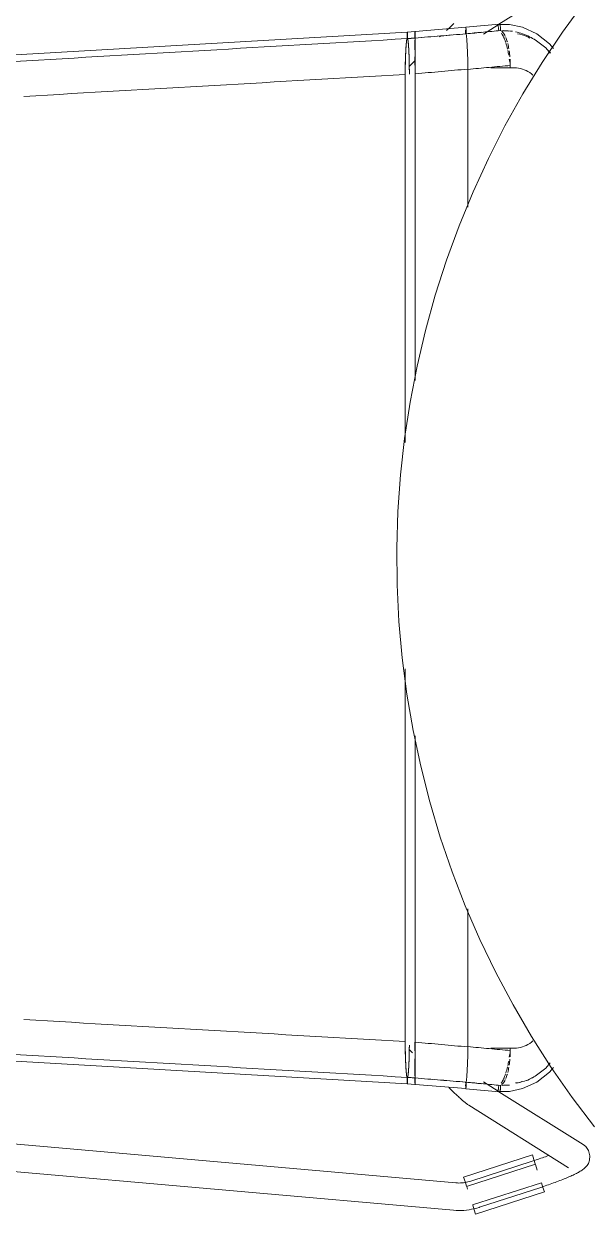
# Model space of a CAD drawing. Header units: millimetres. Extents: x 155927 to 317870, y -36033 to 97293.
# Drawn here: x 159186 to 159434, y 17153 to 17673 of the extents above; entities that cross this region are included whole.
import ezdxf

# ---------------------------------------------------------------- set-up
doc = ezdxf.new("R2010")
doc.units = ezdxf.units.MM
doc.header["$MEASUREMENT"] = 0
doc.layers.add('I-FURN', color=8, linetype='CONTINUOUS', lineweight=9)

msp = doc.modelspace()

# ---------------------------------------------------------------- linework, layer by layer
at = {"layer": 'I-FURN'}
for p, q in [((159393.23, 17672.54), (159430, 17695.57)), ((159430.39, 17682.01), (159420.95, 17669.09)), ((159372.65, 17672.01), (159372.2, 17671.59)), ((159373.1, 17672.43), (159372.65, 17672.01)), ((159373.53, 17672.83), (159373.1, 17672.43)), ((159378.78, 17671.19), (159393.27, 17672.61)), ((159386.42, 17668.27), (159392.86, 17672.31)), ((159397.84, 17672.4), (159392.38, 17672.49)), ((159403.49, 17671.19), (159397.84, 17672.4)), ((159021.31, 17649.8), (159353.22, 17669.09)), ((159353.12, 17668.16), (159353.11, 17667.71)), ((159353.11, 17667.71), (159353.11, 17667.22)), ((159353.11, 17667.22), (159353.11, 17666.72)), ((159353.11, 17666.72), (159353.12, 17666.25)), ((159353.14, 17668.54), (159353.12, 17668.16)), ((159353.16, 17668.83), (159353.14, 17668.54)), ((159353.19, 17669.02), (159353.16, 17668.83)), ((159353.22, 17669.09), (159353.19, 17669.02)), ((159356.58, 17669.36), (159353.22, 17669.09)), ((159353.25, 17669.02), (159353.22, 17669.09)), ((159353.27, 17668.83), (159353.25, 17669.02)), ((159353.3, 17668.53), (159353.27, 17668.83)), ((159353.31, 17668.15), (159353.3, 17668.53)), ((159353.32, 17667.7), (159353.31, 17668.15)), ((159353.33, 17667.21), (159353.32, 17667.7)), ((159353.32, 17666.24), (159353.33, 17666.71)), ((159353.33, 17666.71), (159353.33, 17667.21)), ((159356.57, 17669.29), (159356.58, 17669.36)), ((159356.58, 17669.36), (159356.57, 17669.29)), ((159356.57, 17669.1), (159356.57, 17669.29)), ((159356.57, 17669.29), (159356.57, 17669.11)), ((159356.57, 17669.11), (159356.57, 17668.81)), ((159356.57, 17668.81), (159356.57, 17669.1)), ((159356.57, 17668.42), (159356.57, 17668.81)), ((159356.57, 17668.81), (159356.57, 17668.43)), ((159356.57, 17668.43), (159356.57, 17667.98)), ((159356.57, 17667.97), (159356.57, 17668.42)), ((159356.57, 17667.98), (159356.57, 17667.48)), ((159356.57, 17667.48), (159356.57, 17667.97)), ((159356.57, 17666.98), (159356.57, 17667.48)), ((159356.57, 17667.48), (159356.57, 17666.99)), ((159356.57, 17666.99), (159356.57, 17666.52)), ((159356.57, 17666.51), (159356.57, 17666.98)), ((159356.58, 17669.36), (159378.78, 17671.19)), ((159356.58, 17669.36), (159356.58, 17669.29)), ((159356.58, 17669.3), (159356.58, 17669.36)), ((159356.58, 17669.11), (159356.58, 17669.3)), ((159356.58, 17669.29), (159356.58, 17669.1)), ((159356.58, 17668.82), (159356.58, 17669.11)), ((159356.58, 17669.1), (159356.58, 17668.81)), ((159356.58, 17668.43), (159356.58, 17668.82)), ((159356.58, 17668.81), (159356.58, 17668.43)), ((159356.58, 17668.43), (159356.58, 17667.98)), ((159356.58, 17667.98), (159356.58, 17668.43)), ((159356.58, 17667.98), (159356.58, 17667.49)), ((159356.58, 17667.49), (159356.58, 17667.98)), ((159356.58, 17667.49), (159356.58, 17666.99)), ((159356.58, 17666.99), (159356.58, 17667.49)), ((159356.58, 17666.99), (159356.58, 17666.52)), ((159356.58, 17666.52), (159356.58, 17666.99)), ((159367.82, 17667.46), (159367.31, 17666.97)), ((159370.79, 17670.27), (159370.31, 17669.82)), ((159371.27, 17670.72), (159370.79, 17670.27)), ((159371.74, 17671.16), (159371.27, 17670.72)), ((159372.2, 17671.59), (159371.74, 17671.16)), ((159378.68, 17669.81), (159378.67, 17669.32)), ((159378.67, 17669.32), (159378.68, 17669.81)), ((159378.67, 17669.32), (159378.68, 17668.82)), ((159378.68, 17668.82), (159378.67, 17669.32)), ((159378.69, 17670.26), (159378.68, 17669.81)), ((159378.68, 17669.81), (159378.69, 17670.26)), ((159378.68, 17668.82), (159378.68, 17668.35)), ((159378.69, 17668.35), (159378.68, 17668.82)), ((159378.73, 17670.94), (159378.71, 17670.65)), ((159378.71, 17670.64), (159378.73, 17670.93)), ((159378.75, 17671.13), (159378.73, 17670.94)), ((159378.73, 17670.93), (159378.75, 17671.12)), ((159378.78, 17671.19), (159378.75, 17671.13)), ((159378.75, 17671.12), (159378.78, 17671.19)), ((159378.78, 17671.19), (159378.8, 17671.12)), ((159378.8, 17671.12), (159378.78, 17671.19)), ((159378.83, 17670.93), (159378.8, 17671.12)), ((159378.85, 17670.64), (159378.83, 17670.93)), ((159378.83, 17670.93), (159378.85, 17670.63)), ((159378.87, 17670.25), (159378.85, 17670.64)), ((159378.85, 17670.63), (159378.87, 17670.25)), ((159378.88, 17669.8), (159378.87, 17670.25)), ((159378.87, 17670.25), (159378.88, 17669.79)), ((159378.87, 17668.34), (159378.88, 17668.81)), ((159378.88, 17668.81), (159378.87, 17668.34)), ((159378.87, 17668.34), (159379.06, 17667.45)), ((159379.06, 17667.45), (159378.87, 17668.34)), ((159378.88, 17669.31), (159378.88, 17669.8)), ((159378.88, 17669.79), (159378.88, 17669.3)), ((159378.88, 17668.81), (159378.88, 17669.31)), ((159378.88, 17669.3), (159378.88, 17668.81)), ((159379.06, 17667.45), (159379.24, 17665.73)), ((159379.24, 17665.71), (159379.06, 17667.45)), ((159409.8, 17668.29), (159403.49, 17671.19)), ((159409.09, 17665.71), (159405.4, 17667.62)), ((159415.33, 17663.95), (159409.8, 17668.29)), ((159420.95, 17669.09), (159412.04, 17655.8)), ((159352.71, 17663.61), (159352.55, 17661.11)), ((159352.91, 17665.36), (159352.71, 17663.61)), ((159353.12, 17666.25), (159352.91, 17665.36)), ((159353.53, 17665.34), (159353.32, 17666.24)), ((159353.72, 17663.59), (159353.53, 17665.34)), ((159353.88, 17661.09), (159353.72, 17663.59)), ((159356.53, 17661.37), (159356.54, 17663.87)), ((159356.54, 17663.87), (159356.53, 17661.37)), ((159356.54, 17663.87), (159356.55, 17665.62)), ((159356.55, 17665.62), (159356.54, 17663.87)), ((159356.58, 17666.52), (159356.6, 17665.63)), ((159356.6, 17665.64), (159356.58, 17666.52)), ((159356.61, 17663.89), (159356.6, 17665.64)), ((159356.6, 17665.63), (159356.61, 17663.89)), ((159356.62, 17661.39), (159356.61, 17663.89)), ((159356.61, 17663.88), (159356.62, 17661.39)), ((159379.24, 17665.71), (159379.39, 17663.27)), ((159379.39, 17663.23), (159379.24, 17665.71)), ((159379.39, 17663.24), (159379.51, 17660.2)), ((159379.51, 17660.13), (159379.39, 17663.23)), ((159413.66, 17662.21), (159409.09, 17665.71)), ((159415.61, 17659.88), (159413.66, 17662.21)), ((159416.96, 17661.91), (159415.33, 17663.95)), ((159352.43, 17657.98), (159352.35, 17654.42)), ((159352.55, 17661.11), (159352.43, 17657.98)), ((159354.01, 17657.98), (159353.88, 17661.09)), ((159356.64, 17656.69), (159353.96, 17654.12)), ((159354.08, 17654.43), (159354.01, 17657.98)), ((159356.52, 17658.25), (159356.52, 17654.69)), ((159356.52, 17654.69), (159356.52, 17658.24)), ((159356.63, 17658.25), (159356.62, 17661.39)), ((159356.62, 17661.38), (159356.63, 17658.25)), ((159356.63, 17658.25), (159356.64, 17654.69)), ((159356.64, 17654.69), (159356.63, 17658.25)), ((159379.51, 17660.14), (159379.58, 17656.7)), ((159379.58, 17656.7), (159379.51, 17660.13)), ((159379.61, 17652.84), (159379.58, 17656.6)), ((159379.58, 17656.6), (159379.61, 17652.96)), ((159352.35, 17654.42), (159352.32, 17650.63)), ((159354.11, 17650.74), (159354.08, 17654.43)), ((159356.64, 17650.9), (159356.64, 17654.69)), ((159356.64, 17654.68), (159356.64, 17650.9)), ((159379.61, 17592.72), (159379.61, 17652.84)), ((159379.61, 17652.84), (159379.61, 17592.72)), ((159399.4, 17653.55), (159389.65, 17653.55)), ((159398.16, 17654.54), (159398.16, 17653.49)), ((159412.04, 17655.8), (159403.67, 17642.17)), ((159352.32, 17650.63), (159352.32, 17490.06)), ((159352.32, 17490.06), (159352.32, 17650.63)), ((159356.64, 17650.9), (159356.64, 17517.16)), ((159356.64, 17517.16), (159356.64, 17650.9)), ((159403.67, 17642.17), (159395.84, 17628.21)), ((159395.84, 17628.21), (159388.59, 17613.95)), ((159388.59, 17613.95), (159381.91, 17599.42)), ((159381.91, 17599.42), (159375.81, 17584.62)), ((159375.81, 17584.62), (159370.31, 17569.6)), ((159370.31, 17569.6), (159365.42, 17554.37)), ((159365.42, 17554.37), (159361.14, 17538.95)), ((159361.14, 17538.95), (159357.48, 17523.38)), ((159357.48, 17523.38), (159354.45, 17507.67)), ((159354.45, 17507.67), (159352.04, 17491.85)), ((159352.04, 17491.85), (159350.28, 17475.95)), ((159350.28, 17475.95), (159349.14, 17459.99)), ((159349.14, 17459.99), (159348.65, 17444)), ((159348.65, 17444), (159348.8, 17428)), ((159348.8, 17428), (159349.59, 17412.02)), ((159349.59, 17412.02), (159351.01, 17396.09)), ((159351.01, 17396.09), (159353.07, 17380.22)), ((159352.32, 17391.33), (159352.32, 17228.73)), ((159352.32, 17228.73), (159352.32, 17391.33)), ((159353.07, 17380.22), (159355.77, 17364.45)), ((159355.77, 17364.45), (159359.09, 17348.8)), ((159356.64, 17362.1), (159356.64, 17228.47)), ((159356.64, 17228.47), (159356.64, 17362.1)), ((159359.09, 17348.8), (159363.03, 17333.3)), ((159363.03, 17333.3), (159367.6, 17317.96)), ((159367.6, 17317.96), (159372.77, 17302.82)), ((159372.77, 17302.82), (159378.54, 17287.9)), ((159378.54, 17287.9), (159384.91, 17273.22)), ((159379.61, 17226.52), (159379.61, 17286.64)), ((159379.61, 17286.64), (159379.61, 17226.52)), ((159384.91, 17273.22), (159391.86, 17258.81)), ((159391.86, 17258.81), (159399.37, 17244.69)), ((159399.37, 17244.69), (159407.45, 17230.88)), ((159407.45, 17230.88), (159416.07, 17217.4)), ((159021.31, 17229.56), (159353.22, 17210.28)), ((159352.32, 17228.73), (159352.35, 17224.95)), ((159354.08, 17224.94), (159354.11, 17227.19)), ((159356.52, 17224.67), (159356.51, 17228.45)), ((159356.51, 17228.45), (159356.52, 17224.67)), ((159356.64, 17228.47), (159356.64, 17224.68)), ((159356.64, 17224.68), (159356.64, 17228.47)), ((159379.58, 17222.76), (159379.61, 17226.52)), ((159379.61, 17226.4), (159379.58, 17222.76)), ((159389.65, 17225.82), (159399.4, 17225.82)), ((159398.16, 17225.87), (159398.16, 17224.82)), ((159352.35, 17224.95), (159352.43, 17221.38)), ((159352.43, 17221.38), (159352.55, 17218.25)), ((159353.88, 17218.27), (159354.01, 17221.39)), ((159353.96, 17225.24), (159355.49, 17223.77)), ((159354.01, 17221.39), (159354.08, 17224.94)), ((159356.53, 17218), (159356.52, 17221.12)), ((159356.52, 17221.12), (159356.53, 17217.99)), ((159356.63, 17221.11), (159356.62, 17217.98)), ((159356.62, 17217.98), (159356.63, 17221.11)), ((159356.64, 17224.68), (159356.63, 17221.11)), ((159356.63, 17221.11), (159356.64, 17224.68)), ((159379.58, 17222.67), (159379.51, 17219.16)), ((159379.51, 17219.23), (159379.58, 17222.66)), ((159352.55, 17218.25), (159352.71, 17215.75)), ((159352.71, 17215.75), (159352.91, 17214)), ((159353.53, 17214.02), (159353.72, 17215.77)), ((159353.72, 17215.77), (159353.88, 17218.27)), ((159356.54, 17215.5), (159356.53, 17218)), ((159356.53, 17217.99), (159356.54, 17215.49)), ((159356.55, 17213.75), (159356.54, 17215.5)), ((159356.54, 17215.49), (159356.55, 17213.74)), ((159356.61, 17215.47), (159356.6, 17213.73)), ((159356.6, 17213.73), (159356.61, 17215.47)), ((159356.62, 17217.98), (159356.61, 17215.48)), ((159356.61, 17215.47), (159356.62, 17217.98)), ((159379.24, 17213.65), (159379.39, 17216.13)), ((159379.39, 17216.09), (159379.24, 17213.65)), ((159379.39, 17216.13), (159379.51, 17219.23)), ((159379.51, 17219.16), (159379.39, 17216.13)), ((159413.66, 17217.15), (159409.09, 17213.65)), ((159415.33, 17215.41), (159409.8, 17211.08)), ((159415.63, 17219.49), (159413.66, 17217.15)), ((159416.97, 17217.47), (159415.33, 17215.41)), ((159416.07, 17217.4), (159425.23, 17204.28)), ((159352.91, 17214), (159353.12, 17213.11)), ((159353.12, 17213.11), (159353.11, 17212.64)), ((159353.11, 17212.64), (159353.11, 17212.14)), ((159353.11, 17212.14), (159353.11, 17211.65)), ((159353.11, 17211.65), (159353.12, 17211.2)), ((159353.12, 17211.2), (159353.14, 17210.82)), ((159353.14, 17210.82), (159353.16, 17210.53)), ((159353.16, 17210.53), (159353.19, 17210.34)), ((159353.19, 17210.34), (159353.22, 17210.28)), ((159353.22, 17210.28), (159353.25, 17210.34)), ((159356.58, 17210), (159353.22, 17210.27)), ((159353.25, 17210.34), (159353.27, 17210.53)), ((159353.27, 17210.53), (159353.3, 17210.83)), ((159353.3, 17210.83), (159353.31, 17211.21)), ((159353.31, 17211.21), (159353.32, 17211.66)), ((159353.32, 17213.12), (159353.53, 17214.02)), ((159353.33, 17212.65), (159353.32, 17213.12)), ((159353.32, 17211.66), (159353.33, 17212.15)), ((159353.33, 17212.15), (159353.33, 17212.65)), ((159356.57, 17212.38), (159356.57, 17212.85)), ((159356.57, 17212.85), (159356.57, 17212.38)), ((159356.57, 17211.88), (159356.57, 17212.38)), ((159356.57, 17212.38), (159356.57, 17211.88)), ((159356.57, 17211.39), (159356.57, 17211.88)), ((159356.57, 17211.88), (159356.57, 17211.39)), ((159356.57, 17210.94), (159356.57, 17211.39)), ((159356.57, 17211.39), (159356.57, 17210.94)), ((159356.57, 17210.56), (159356.57, 17210.94)), ((159356.57, 17210.94), (159356.57, 17210.55)), ((159356.58, 17210), (159356.57, 17210.07)), ((159356.57, 17210.07), (159356.58, 17210)), ((159356.6, 17213.73), (159356.58, 17212.84)), ((159356.58, 17212.84), (159356.6, 17213.73)), ((159356.58, 17212.84), (159356.58, 17212.37)), ((159356.58, 17212.37), (159356.58, 17212.84)), ((159356.58, 17212.37), (159356.58, 17211.87)), ((159356.58, 17211.87), (159356.58, 17212.37)), ((159356.58, 17211.87), (159356.58, 17211.38)), ((159356.58, 17211.38), (159356.58, 17211.87)), ((159356.58, 17211.38), (159356.58, 17210.93)), ((159356.58, 17210.93), (159356.58, 17211.38)), ((159356.58, 17210.93), (159356.58, 17210.55)), ((159356.58, 17210.55), (159356.58, 17210.93)), ((159356.58, 17210.55), (159356.58, 17210.26)), ((159356.58, 17210.25), (159356.58, 17210.55)), ((159356.58, 17210.07), (159356.58, 17210)), ((159356.58, 17210), (159356.58, 17210.07)), ((159356.58, 17210), (159378.78, 17208.18)), ((159378.67, 17210.04), (159378.68, 17209.55)), ((159378.68, 17209.55), (159378.67, 17210.04)), ((159378.68, 17211.01), (159378.68, 17210.54)), ((159378.68, 17210.54), (159378.69, 17211.01)), ((159379.06, 17211.91), (159378.87, 17211.03)), ((159378.87, 17211.02), (159379.06, 17211.91)), ((159378.87, 17211.03), (159378.88, 17210.56)), ((159378.88, 17210.55), (159378.87, 17211.02)), ((159378.88, 17210.56), (159378.88, 17210.06)), ((159378.88, 17210.05), (159378.88, 17210.55)), ((159378.88, 17210.06), (159378.88, 17209.57)), ((159378.88, 17209.56), (159378.88, 17210.05)), ((159379.06, 17211.91), (159379.24, 17213.65)), ((159379.24, 17213.63), (159379.06, 17211.91)), ((159392.86, 17207.05), (159386.42, 17211.09)), ((159409.8, 17211.08), (159403.49, 17208.18)), ((159409.09, 17213.65), (159405.4, 17211.74)), ((159371.74, 17208.2), (159371.27, 17208.64)), ((159372.2, 17207.77), (159371.74, 17208.2)), ((159372.65, 17207.35), (159372.2, 17207.77)), ((159373.1, 17206.93), (159372.65, 17207.35)), ((159373.53, 17206.53), (159373.1, 17206.93)), ((159373.96, 17206.14), (159373.53, 17206.53)), ((159374.37, 17205.76), (159373.96, 17206.14)), ((159374.77, 17205.39), (159374.37, 17205.76)), ((159375.16, 17205.04), (159374.77, 17205.39)), ((159375.54, 17204.69), (159375.16, 17205.04)), ((159375.91, 17204.36), (159375.54, 17204.69)), ((159378.68, 17209.55), (159378.69, 17209.1)), ((159378.69, 17209.1), (159378.68, 17209.55)), ((159378.69, 17209.1), (159378.71, 17208.72)), ((159378.71, 17208.72), (159378.69, 17209.1)), ((159378.71, 17208.72), (159378.73, 17208.42)), ((159378.73, 17208.43), (159378.71, 17208.72)), ((159378.75, 17208.24), (159378.73, 17208.43)), ((159378.73, 17208.42), (159378.75, 17208.24)), ((159378.75, 17208.24), (159378.78, 17208.17)), ((159378.78, 17208.18), (159378.75, 17208.24)), ((159378.8, 17208.25), (159378.78, 17208.18)), ((159378.78, 17208.17), (159378.8, 17208.24)), ((159378.78, 17208.17), (159393.27, 17206.75)), ((159378.8, 17208.24), (159378.83, 17208.43)), ((159378.83, 17208.43), (159378.85, 17208.73)), ((159378.85, 17208.73), (159378.83, 17208.44)), ((159378.87, 17209.12), (159378.85, 17208.73)), ((159378.85, 17208.73), (159378.87, 17209.11)), ((159378.88, 17209.57), (159378.87, 17209.12)), ((159378.87, 17209.11), (159378.88, 17209.56)), ((159397.84, 17206.96), (159392.38, 17206.87)), ((159430, 17183.79), (159393.23, 17206.82)), ((159403.49, 17208.18), (159397.84, 17206.96)), ((159374.39, 17167.09), (158949.89, 17204.38)), ((159376.26, 17204.05), (159375.91, 17204.36)), ((159376.59, 17203.75), (159376.26, 17204.05)), ((159376.92, 17203.46), (159376.59, 17203.75)), ((159377.23, 17203.19), (159376.92, 17203.46)), ((159377.52, 17202.93), (159377.23, 17203.19)), ((159377.8, 17202.68), (159377.52, 17202.93)), ((159378.07, 17202.46), (159377.8, 17202.68)), ((159378.32, 17202.24), (159378.07, 17202.46)), ((159378.56, 17202.04), (159378.32, 17202.24)), ((159378.79, 17201.85), (159378.56, 17202.04)), ((159379.01, 17201.67), (159378.79, 17201.85)), ((159379.23, 17201.5), (159379.01, 17201.67)), ((159379.46, 17201.32), (159379.23, 17201.5)), ((159379.72, 17201.14), (159379.46, 17201.32)), ((159380.04, 17200.92), (159379.72, 17201.14)), ((159380.04, 17200.92), (159423.63, 17173.62)), ((159425.23, 17204.28), (159434.9, 17191.54)), ((158930.02, 17194.08), (159373.34, 17155.13)), ((159431.12, 17182.89), (159430, 17183.79)), ((159407.82, 17179.26), (159377.81, 17169.57)), ((159407.82, 17179.26), (159408.45, 17177.31)), ((159414.12, 17178.75), (159413.49, 17178.51)), ((159414.74, 17178.98), (159414.12, 17178.75)), ((159431.12, 17182.89), (159432.35, 17181.16)), ((159432.35, 17181.16), (159432.93, 17178.94)), ((159432.93, 17178.94), (159432.76, 17176.96)), ((159379.11, 17165.53), (159409.12, 17175.22)), ((159407.77, 17176.54), (159380.96, 17167.83)), ((159408.1, 17176.65), (159407.77, 17176.54)), ((159408.79, 17176.88), (159408.1, 17176.65)), ((159408.45, 17177.31), (159409.08, 17175.34)), ((159409.48, 17177.11), (159408.79, 17176.88)), ((159409.95, 17172.64), (159409.15, 17175.12)), ((159410.16, 17177.34), (159409.48, 17177.11)), ((159410.84, 17177.57), (159410.16, 17177.34)), ((159411.52, 17177.81), (159410.84, 17177.57)), ((159412.18, 17178.04), (159411.52, 17177.81)), ((159412.84, 17178.28), (159412.18, 17178.04)), ((159413.49, 17178.51), (159412.84, 17178.28)), ((159430.69, 17173.57), (159430.26, 17173.21)), ((159431.15, 17174.04), (159430.69, 17173.57)), ((159431.67, 17174.67), (159431.15, 17174.04)), ((159432.24, 17175.58), (159431.67, 17174.67)), ((159432.76, 17176.96), (159432.24, 17175.58)), ((159378.44, 17167.62), (159377.81, 17169.57)), ((159420.4, 17168.3), (159419.75, 17168.05)), ((159421.04, 17168.55), (159420.4, 17168.3)), ((159421.66, 17168.8), (159421.04, 17168.55)), ((159422.27, 17169.05), (159421.66, 17168.8)), ((159422.87, 17169.3), (159422.27, 17169.05)), ((159423.45, 17169.54), (159422.87, 17169.3)), ((159424.01, 17169.79), (159423.45, 17169.54)), ((159424.56, 17170.03), (159424.01, 17169.79)), ((159425.08, 17170.26), (159424.56, 17170.03)), ((159425.59, 17170.5), (159425.08, 17170.26)), ((159426.08, 17170.73), (159425.59, 17170.5)), ((159426.56, 17170.96), (159426.08, 17170.73)), ((159427.01, 17171.19), (159426.56, 17170.96)), ((159427.45, 17171.42), (159427.01, 17171.19)), ((159427.88, 17171.65), (159427.45, 17171.42)), ((159428.29, 17171.88), (159427.88, 17171.65)), ((159428.69, 17172.12), (159428.29, 17171.88)), ((159429.08, 17172.36), (159428.69, 17172.12)), ((159429.47, 17172.62), (159429.08, 17172.36)), ((159429.86, 17172.89), (159429.47, 17172.62)), ((159430.26, 17173.21), (159429.86, 17172.89)), ((159374.42, 17167.08), (159374.39, 17167.08)), ((159375.08, 17167.04), (159374.42, 17167.08)), ((159375.74, 17167.02), (159375.08, 17167.04)), ((159376.41, 17167.03), (159375.74, 17167.02)), ((159377.07, 17167.07), (159376.41, 17167.03)), ((159377.73, 17167.13), (159377.07, 17167.07)), ((159378.38, 17167.22), (159377.73, 17167.13)), ((159379.03, 17167.33), (159378.38, 17167.22)), ((159379.08, 17165.65), (159378.44, 17167.62)), ((159379.68, 17167.47), (159379.03, 17167.33)), ((159379.52, 17164.27), (159379.15, 17165.43)), ((159380.32, 17167.64), (159379.68, 17167.47)), ((159380.96, 17167.83), (159380.32, 17167.64)), ((159411.73, 17167.15), (159381.72, 17157.46)), ((159413.03, 17163.11), (159383.03, 17153.42)), ((159384.66, 17156.42), (159411.48, 17165.13)), ((159411.93, 17165.28), (159411.48, 17165.13)), ((159411.76, 17167.03), (159412.4, 17165.06)), ((159412.67, 17165.52), (159411.93, 17165.28)), ((159412.4, 17165.06), (159413.03, 17163.11)), ((159413.41, 17165.77), (159412.67, 17165.52)), ((159414.14, 17166.02), (159413.41, 17165.77)), ((159414.87, 17166.27), (159414.14, 17166.02)), ((159415.59, 17166.52), (159414.87, 17166.27)), ((159416.31, 17166.77), (159415.59, 17166.52)), ((159417.01, 17167.03), (159416.31, 17166.77)), ((159417.71, 17167.28), (159417.01, 17167.03)), ((159418.4, 17167.54), (159417.71, 17167.28)), ((159419.08, 17167.79), (159418.4, 17167.54)), ((159419.75, 17168.05), (159419.08, 17167.79)), ((159373.34, 17155.13), (159374.48, 17155.05)), ((159374.48, 17155.05), (159375.62, 17155.02)), ((159375.62, 17155.02), (159376.76, 17155.04)), ((159376.76, 17155.04), (159377.91, 17155.09)), ((159377.91, 17155.09), (159379.04, 17155.2)), ((159379.04, 17155.2), (159380.17, 17155.35)), ((159380.17, 17155.35), (159381.3, 17155.55)), ((159381.3, 17155.55), (159382.42, 17155.79)), ((159382.4, 17155.37), (159381.76, 17157.34)), ((159383.03, 17153.42), (159382.4, 17155.37)), ((159382.42, 17155.79), (159383.52, 17156.07)), ((159383.52, 17156.07), (159384.62, 17156.4)), ((159384.62, 17156.4), (159384.66, 17156.42))]:
    msp.add_line(p, q, dxfattribs=at)
for points, knots in [([(159393.09, 17669.67), (159393.1, 17669.89), (159393.1, 17670.38), (159393.01, 17671.13), (159392.86, 17671.8), (159392.68, 17672.23), (159392.57, 17672.39), (159392.52, 17672.43)], [-1, -1, -1, -1, -0.90625, -0.8125, -0.71875, -0.625, -0.5625, -0.5625, -0.5625, -0.5625]), ([(159393.42, 17672.56), (159393.44, 17672.55), (159393.49, 17672.5), (159393.56, 17672.39), (159393.66, 17672.2), (159393.77, 17671.88), (159393.84, 17671.48), (159393.87, 17671.13), (159393.89, 17670.75), (159393.89, 17670.31), (159393.85, 17669.95), (159393.83, 17669.77)], [0.5555556, 0.5555556, 0.5555556, 0.5555556, 0.5833333, 0.6180556, 0.6527778, 0.7222222, 0.7916667, 0.8263889, 0.8611111, 0.9305556, 1, 1, 1, 1]), ([(159353.12, 17666.25), (159353.11, 17666.48), (159353.1, 17666.97), (159353.11, 17667.6), (159353.12, 17668.06), (159353.13, 17668.47), (159353.17, 17668.93), (159353.2, 17669.09), (159353.22, 17669.09)], [-1, -1, -1, -1, -0.90625, -0.8125, -0.765625, -0.71875, -0.625, -0.501507, -0.501507, -0.501507, -0.501507]), ([(159353.22, 17669.09), (159353.24, 17669.09), (159353.27, 17668.95), (159353.3, 17668.55), (159353.31, 17668.17), (159353.33, 17667.71), (159353.33, 17667.21), (159353.33, 17666.71), (159353.32, 17666.39), (159353.32, 17666.24)], [-0.5, -0.5, -0.5, -0.5, -0.375, -0.3125, -0.25, -0.1875, -0.125, -0.0625, 0, 0, 0, 0]), ([(159372.57, 17667.84), (159370.93, 17667.71), (159365.6, 17667.26), (159360.26, 17666.82), (159356.57, 17666.52)], [0.2766114, 0.2766114, 0.2766114, 0.2766114, 0.5, 1, 1, 1, 1]), ([(159393.83, 17669.77), (159394.22, 17669.63), (159394.96, 17669.07), (159395.66, 17667.94), (159395.98, 17667.25)], [0, 0, 0, 0, 0.1666667, 0.3309695, 0.3309695, 0.3309695, 0.3309695]), ([(159400.4, 17669.19), (159402.52, 17668.76), (159405.6, 17667.75), (159408.36, 17666.11), (159409.23, 17665.52)], [0.1763318, 0.1763318, 0.1763318, 0.1763318, 0.3333333, 0.408557, 0.408557, 0.408557, 0.408557]), ([(159406.74, 17666.48), (159406.29, 17666.73), (159404.57, 17667.65), (159402.75, 17668.11), (159401.38, 17668.34)], [0.6292882, 0.6292882, 0.6292882, 0.6292882, 0.6666667, 0.7702374, 0.7702374, 0.7702374, 0.7702374]), ([(159352.32, 17650.63), (159352.32, 17651.91), (159352.34, 17654.46), (159352.42, 17658.06), (159352.54, 17661.23), (159352.76, 17664.59), (159352.97, 17665.97), (159353.12, 17666.25)], [-1, -1, -1, -1, -0.833333, -0.666667, -0.5, -0.333333, 0, 0, 0, 0]), ([(159353.32, 17666.24), (159353.46, 17665.95), (159353.67, 17664.56), (159353.89, 17661.21), (159354.01, 17658.05), (159354.09, 17654.49), (159354.11, 17651.99), (159354.11, 17650.74)], [-1, -1, -1, -1, -0.6666667, -0.5, -0.3333333, -0.1666667, -0.003964, -0.003964, -0.003964, -0.003964]), ([(159356.64, 17650.9), (159360.47, 17651.24), (159368.13, 17651.93), (159375.79, 17652.62), (159379.61, 17652.96)], [0.0000001, 0.0000001, 0.0000001, 0.0000001, 0.5, 0.9999627, 0.9999627, 0.9999627, 0.9999627]), ([(159398.16, 17653.49), (159400.55, 17653.71), (159404.15, 17653.08), (159407.15, 17651.15), (159408.05, 17650.38)], [0, 0, 0, 0, 0.3333333, 0.5, 0.5, 0.5, 0.5]), ([(159353.12, 17213.11), (159352.97, 17213.39), (159352.76, 17214.77), (159352.54, 17218.13), (159352.42, 17221.3), (159352.34, 17224.9), (159352.32, 17227.45), (159352.32, 17228.73)], [-1, -1, -1, -1, -0.666667, -0.5, -0.333333, -0.166667, 0, 0, 0, 0]), ([(159354.11, 17227.19), (159354.1, 17225.17), (159354.04, 17221.94), (159353.89, 17218.15), (159353.67, 17214.8), (159353.46, 17213.41), (159353.32, 17213.12)], [-0.9335619, -0.9335619, -0.9335619, -0.9335619, -0.6666667, -0.5, -0.3333333, 0, 0, 0, 0]), ([(159379.61, 17226.4), (159375.79, 17226.75), (159368.13, 17227.43), (159360.47, 17228.12), (159356.64, 17228.47)], [0.0000373, 0.0000373, 0.0000373, 0.0000373, 0.5, 0.9999999, 0.9999999, 0.9999999, 0.9999999]), ([(159408.05, 17228.98), (159407.15, 17228.22), (159404.15, 17226.29), (159400.55, 17225.66), (159398.16, 17225.87)], [0.5, 0.5, 0.5, 0.5, 0.6666667, 1, 1, 1, 1]), ([(159353.22, 17210.27), (159353.2, 17210.27), (159353.17, 17210.41), (159353.14, 17210.8), (159353.12, 17211.19), (159353.11, 17211.64), (159353.11, 17212.14), (159353.11, 17212.64), (159353.11, 17212.96), (159353.12, 17213.11)], [-0.498493, -0.498493, -0.498493, -0.498493, -0.375, -0.3125, -0.25, -0.1875, -0.125, -0.0625, 0, 0, 0, 0]), ([(159409.07, 17213.66), (159408.25, 17213.14), (159405.52, 17211.56), (159402.54, 17210.96), (159400.44, 17210.68)], [-0.4024189, -0.4024189, -0.4024189, -0.4024189, -0.3333333, -0.1789981, -0.1789981, -0.1789981, -0.1789981]), ([(159393.83, 17209.59), (159393.85, 17209.45), (159393.88, 17209.16), (159393.89, 17208.74), (159393.88, 17208.36), (159393.86, 17208.07), (159393.83, 17207.8), (159393.78, 17207.55), (159393.71, 17207.33), (159393.65, 17207.13), (159393.55, 17206.94), (159393.46, 17206.83), (159393.42, 17206.8)], [0, 0, 0, 0, 0.0555556, 0.1111111, 0.1666667, 0.1944444, 0.2222222, 0.2777778, 0.3055556, 0.3333333, 0.3888889, 0.4444444, 0.4444444, 0.4444444, 0.4444444])]:
    msp.add_open_spline(points, degree=3, knots=knots, dxfattribs=at)
for points in [[(159378.87, 17668.34), (159375.16, 17668.03), (159367.74, 17667.43), (159360.3, 17666.83), (159356.58, 17666.52)], [(159378.87, 17668.34), (159381.4, 17668.58), (159386.43, 17669.06), (159391.38, 17669.54), (159393.83, 17669.77)], [(159378.87, 17668.37), (159381.18, 17668.6), (159383.5, 17668.83), (159385.77, 17669.06)], [(159395.14, 17667.19), (159394.83, 17667.83), (159394.51, 17668.22), (159394.18, 17668.55)], [(159397.34, 17669.54), (159396.45, 17669.65), (159395.55, 17669.67), (159394.65, 17669.67)], [(159396.1, 17664.76), (159395.83, 17665.58), (159395.55, 17666.39), (159395.25, 17666.94)], [(159395.36, 17669.74), (159396.62, 17669.73), (159397.88, 17669.63), (159399.12, 17669.45)], [(159396.19, 17666.78), (159396.44, 17666.19), (159396.67, 17665.53), (159396.88, 17664.79)], [(159353.12, 17666.25), (159297.71, 17663.03), (159186.95, 17656.59), (159076.36, 17650.15), (159021.12, 17646.93)], [(159353.12, 17666.25), (159353.7, 17666.3), (159354.85, 17666.39), (159356.01, 17666.48), (159356.58, 17666.52)], [(159353.32, 17666.24), (159353.86, 17666.29), (159354.94, 17666.38), (159356.03, 17666.47), (159356.57, 17666.51)], [(159396.95, 17661.72), (159396.73, 17662.65), (159396.5, 17663.59), (159396.25, 17664.44)], [(159397.06, 17664.12), (159397.25, 17663.38), (159397.41, 17662.58), (159397.56, 17661.74)], [(159397.48, 17659.06), (159397.36, 17659.75), (159397.23, 17660.4), (159397.09, 17661.06)], [(159397.69, 17660.89), (159397.82, 17660.04), (159397.93, 17659.17), (159397.99, 17658.25)], [(159397.92, 17655.95), (159397.87, 17656.43), (159397.81, 17656.9), (159397.74, 17657.36)], [(159398.06, 17657.32), (159398.12, 17656.41), (159398.15, 17655.49), (159398.16, 17654.54)], [(159414.49, 17661.28), (159414.9, 17660.85), (159415.29, 17660.4), (159415.66, 17659.94)], [(159379.61, 17652.84), (159382.74, 17653.15), (159388.99, 17653.74), (159395.13, 17654.28), (159398.16, 17654.54)], [(159398.16, 17653.49), (159398.14, 17653.69), (159398.13, 17653.88), (159398.11, 17654.08)], [(159398.16, 17653.49), (159398.67, 17653.54), (159399.17, 17653.56), (159399.68, 17653.55)], [(159185.83, 17641.05), (159241.29, 17644.24), (159296.8, 17647.44), (159352.32, 17650.63)], [(159352.32, 17228.73), (159296.8, 17231.93), (159241.27, 17235.12), (159185.83, 17238.32)], [(159353.12, 17213.11), (159297.71, 17216.33), (159186.95, 17222.77), (159076.36, 17229.21), (159021.12, 17232.43)], [(159379.61, 17226.52), (159382.74, 17226.22), (159388.99, 17225.63), (159395.13, 17225.08), (159398.16, 17224.82)], [(159399.68, 17225.82), (159399.17, 17225.81), (159398.67, 17225.83), (159398.16, 17225.87)], [(159397.09, 17218.3), (159397.23, 17218.92), (159397.36, 17219.55), (159397.48, 17220.2)], [(159397.99, 17221.1), (159397.92, 17220.2), (159397.82, 17219.32), (159397.69, 17218.47)], [(159397.74, 17221.99), (159397.81, 17222.46), (159397.86, 17222.93), (159397.91, 17223.41)], [(159398.16, 17224.82), (159398.15, 17223.87), (159398.12, 17222.94), (159398.06, 17222.03)], [(159396.24, 17215.04), (159396.5, 17215.84), (159396.72, 17216.72), (159396.94, 17217.64)], [(159397.56, 17217.62), (159397.41, 17216.78), (159397.25, 17215.97), (159397.06, 17215.23)], [(159353.12, 17213.11), (159353.7, 17213.07), (159354.85, 17212.98), (159356.01, 17212.89), (159356.58, 17212.84)], [(159353.32, 17213.12), (159353.33, 17212.52), (159353.33, 17211.02), (159353.26, 17210.27), (159353.22, 17210.27)], [(159353.32, 17213.12), (159353.86, 17213.07), (159354.94, 17212.98), (159356.03, 17212.89), (159356.57, 17212.85)], [(159378.87, 17211.03), (159375.16, 17211.33), (159367.74, 17211.93), (159360.3, 17212.54), (159356.58, 17212.84)], [(159364.12, 17212.22), (159363.71, 17212.25), (159363.3, 17212.29), (159362.89, 17212.32)], [(159378.69, 17211.01), (159375.04, 17211.32), (159371.39, 17211.62), (159367.74, 17211.92)], [(159378.68, 17211.01), (159381.06, 17210.78), (159383.42, 17210.54), (159385.77, 17210.31)], [(159378.87, 17211.02), (159381.4, 17210.78), (159386.43, 17210.31), (159391.38, 17209.83), (159393.83, 17209.59)], [(159395.99, 17212.14), (159395.67, 17211.44), (159394.97, 17210.3), (159394.22, 17209.73), (159393.83, 17209.59)], [(159394.18, 17210.6), (159394.5, 17211.01), (159394.83, 17211.53), (159395.14, 17212.17)], [(159394.65, 17209.63), (159395.31, 17209.64), (159395.96, 17209.68), (159396.6, 17209.74)], [(159395.25, 17212.42), (159395.55, 17213.05), (159395.82, 17213.79), (159396.09, 17214.61)], [(159397.82, 17209.76), (159397.01, 17209.68), (159396.18, 17209.67), (159395.35, 17209.67)], [(159396.88, 17214.57), (159396.67, 17213.84), (159396.44, 17213.2), (159396.19, 17212.6)], [(159401.07, 17210.56), (159401.8, 17210.76), (159402.51, 17210.99), (159403.22, 17211.26)], [(159392.52, 17206.93), (159392.57, 17206.98), (159392.66, 17207.1), (159392.79, 17207.39), (159392.91, 17207.78), (159393, 17208.24), (159393.07, 17208.73), (159393.1, 17209.23), (159393.1, 17209.54), (159393.09, 17209.69)]]:
    msp.add_open_spline(points, degree=3, dxfattribs=at)

doc.saveas('drawing.dxf')
